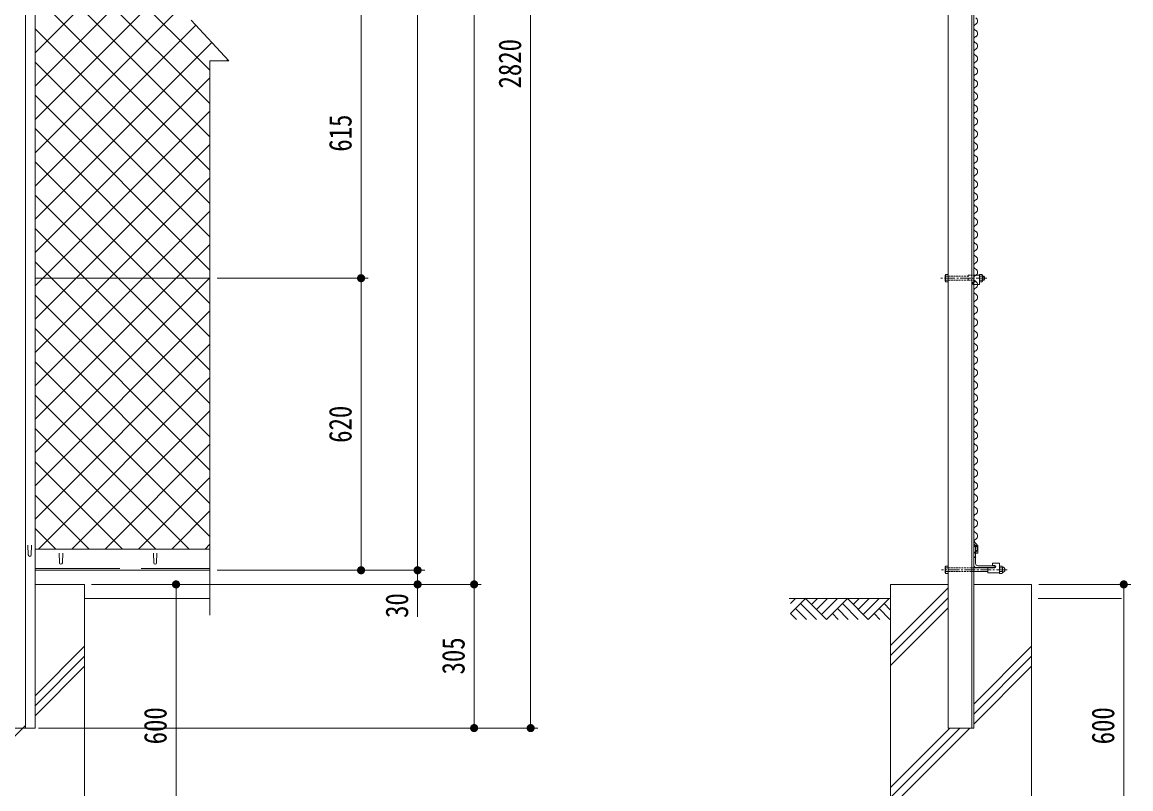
# Model space of a CAD drawing. Units: millimetres, scale not verified. Extents: x -4455 to 4455, y -3150 to 3150.
# Drawn here: x -1298 to 1055, y -1018 to 609 of the extents above; entities that cross this region are included whole.
import ezdxf
from ezdxf.enums import TextEntityAlignment as Align

# ---------------------------------------------------------------- set-up
doc = ezdxf.new("R2010")
doc.units = ezdxf.units.MM
doc.header["$LTSCALE"] = 30
for name, pattern in [('DASHED', [7.5, 6, -1.5]), ('USER2', [1.125, 0.75, -0.125, 0.125, -0.125]), ('USER3', [0.1875, 0.125, -0.0625])]:
    doc.linetypes.add(name, pattern=pattern)
for name, color, linetype, lineweight in [('0-1_D-STR2', 2, 'Continuous', 13), ('0-2_D-STR-DIM', 4, 'Continuous', 13), ('0-3_D-BMK', 2, 'USER2', 13), ('0-4_D-STR1', 1, 'Continuous', 18), ('0-5_D-STR3', 3, 'Continuous', 13), ('0-6_GL', 7, 'Continuous', 9), ('0-9_0', 1, 'Continuous', 18), ('0-A_SUNPOU', 1, 'Continuous', 18), ('0-B_7詳細', 3, 'Continuous', 18), ('0-D_1部材', 7, 'Continuous', 9), ('0-E_4基礎', 4, 'Continuous', 18)]:
    doc.layers.add(name, color=color, linetype=linetype, lineweight=lineweight)
doc.styles.add('ＭＳ ゴシック', font='')
doc.styles.get('ＭＳ ゴシック').set_extended_font_data('MS Gothic')

# ---------------------------------------------------------------- blocks, each defined once
blk = doc.blocks.new('M1')
at = {"layer": '0-A_SUNPOU'}
blk.add_line((-7.5, 0), (-57.86, 0), dxfattribs=at)
for points in [[(0, 0), (-7.5, 0), (-7.44, 0.94)], [(0, 0), (-7.44, -0.94), (-7.5, 0)], [(0, 0), (-7.44, 0.94), (-7.26, 1.87)], [(0, 0), (-7.26, -1.87), (-7.44, -0.94)], [(0, 0), (-7.26, 1.87), (-6.97, 2.76)], [(0, 0), (-6.97, -2.76), (-7.26, -1.87)], [(0, 0), (-6.97, 2.76), (-6.57, 3.61)], [(0, 0), (-6.57, -3.61), (-6.97, -2.76)], [(0, 0), (-6.57, 3.61), (-6.07, 4.41)], [(0, 0), (-6.07, -4.41), (-6.57, -3.61)], [(0, 0), (-6.07, 4.41), (-5.47, 5.13)], [(0, 0), (-5.47, -5.13), (-6.07, -4.41)], [(0, 0), (-5.47, 5.13), (-4.78, 5.78)], [(0, 0), (-4.78, -5.78), (-5.47, -5.13)], [(0, 0), (-4.78, 5.78), (-4.02, 6.33)], [(0, 0), (-4.02, -6.33), (-4.78, -5.78)], [(0, 0), (-4.02, 6.33), (-3.19, 6.79)], [(0, 0), (-3.19, -6.79), (-4.02, -6.33)], [(0, 0), (-3.19, 6.79), (-2.32, 7.13)], [(0, 0), (-2.32, -7.13), (-3.19, -6.79)], [(0, 0), (-2.32, 7.13), (-1.41, 7.37)], [(0, 0), (-1.41, -7.37), (-2.32, -7.13)], [(0, 0), (-1.41, 7.37), (-0.47, 7.49)], [(0, 0), (-0.47, -7.49), (-1.41, -7.37)], [(0, 0), (-0.47, 7.49), (0.47, 7.49)], [(0, 0), (0.47, -7.49), (-0.47, -7.49)], [(0, 0), (0.47, 7.49), (1.41, 7.37)], [(0, 0), (1.41, 7.37), (2.32, 7.13)], [(0, 0), (2.32, 7.13), (3.19, 6.79)], [(0, 0), (3.19, 6.79), (4.02, 6.33)], [(0, 0), (4.02, 6.33), (4.78, 5.78)], [(0, 0), (4.78, 5.78), (5.47, 5.13)], [(0, 0), (5.47, 5.13), (6.07, 4.41)], [(0, 0), (6.07, 4.41), (6.57, 3.61)], [(0, 0), (6.57, 3.61), (6.97, 2.76)], [(0, 0), (6.97, 2.76), (7.26, 1.87)], [(0, 0), (7.26, 1.87), (7.44, 0.94)], [(0, 0), (7.44, 0.94), (7.5, 0)], [(0, 0), (1.41, -7.37), (0.47, -7.49)], [(0, 0), (2.32, -7.13), (1.41, -7.37)], [(0, 0), (3.19, -6.79), (2.32, -7.13)], [(0, 0), (4.02, -6.33), (3.19, -6.79)], [(0, 0), (4.78, -5.78), (4.02, -6.33)], [(0, 0), (5.47, -5.13), (4.78, -5.78)], [(0, 0), (6.07, -4.41), (5.47, -5.13)], [(0, 0), (6.57, -3.61), (6.07, -4.41)], [(0, 0), (6.97, -2.76), (6.57, -3.61)], [(0, 0), (7.26, -1.87), (6.97, -2.76)], [(0, 0), (7.44, -0.94), (7.26, -1.87)], [(0, 0), (7.5, 0), (7.44, -0.94)]]:
    blk.add_solid(points, dxfattribs=at)
blk = doc.blocks.new('GL-マーク')
at = {"layer": '0-9_0'}
for p, q in [((-418.12, -21.21), (-396.91, 0)), ((-418.12, -63.64), (-354.48, 0)), ((-354.48, 0), (-265.86, -88.62)), ((-304.52, 0), (-329.5, -24.98)), ((-262.09, 0), (-308.29, -46.2)), ((-219.67, 0), (-287.08, -67.41)), ((-177.24, 0), (-265.86, -88.62)), ((-177.24, 0), (-88.62, -88.62)), ((-127.28, 0), (-152.26, -24.98)), ((-84.85, 0), (-131.05, -46.19)), ((-42.43, 0), (-109.83, -67.41)), ((0, 0), (-88.62, -88.62)), ((-396.91, -42.43), (-350.71, -88.62)), ((-375.7, -21.21), (-308.29, -88.62)), ((-219.67, -42.43), (-173.47, -88.62)), ((-198.45, -21.21), (-131.05, -88.62)), ((3.77, -88.62), (-42.43, -42.43)), ((4.99, -47.42), (-21.21, -21.21)), ((-418.12, -63.64), (-393.14, -88.62)), ((-240.88, -63.64), (-215.9, -88.62)), ((-38.66, -88.62), (-63.64, -63.64))]:
    blk.add_line(p, q, dxfattribs=at)

msp = doc.modelspace()

# ---------------------------------------------------------------- linework, layer by layer
at = {"layer": '0-1_D-STR2'}
for p, q in [((-1270.58, 544.26), (-1134.09, 680.74)), ((-1270.58, 473.55), (-1063.38, 680.74)), ((-1270.58, 402.84), (-992.67, 680.74)), ((-1270.58, 332.13), (-921.96, 680.74)), ((-899.41, 294.92), (-1270.58, 666.08)), ((-899.41, 365.63), (-1214.53, 680.74)), ((-899.41, 436.34), (-1143.82, 680.74)), ((-1270.58, 261.42), (-929.43, 602.56)), ((-899.41, 224.21), (-1270.58, 595.37)), ((-1270.58, 190.7), (-895.39, 565.9)), ((-899.41, 153.49), (-1270.58, 524.66)), ((-863.42, 527.15), (-861.34, 529.23)), ((-1270.58, 119.99), (-899.41, 491.16)), ((-899.41, 82.78), (-1270.58, 453.95)), ((-1254.12, 65.74), (-899.41, 420.45)), ((-953.08, 65.74), (-1270.58, 383.24)), ((-1183.41, 65.74), (-899.41, 349.74)), ((-1023.79, 65.74), (-1270.58, 312.53)), ((-1112.7, 65.74), (-899.41, 279.03)), ((-1094.5, 65.74), (-1270.58, 241.82)), ((-1041.99, 65.74), (-899.41, 208.32)), ((-1165.21, 65.74), (-1270.58, 171.11)), ((-971.27, 65.74), (-899.41, 137.61)), ((-1235.92, 65.74), (-1270.58, 100.4)), ((-1270.58, 49.28), (-1254.12, 65.74)), ((-1270.58, -21.43), (-1183.41, 65.74)), ((-1270.58, -92.14), (-1112.7, 65.74)), ((-1270.58, -162.85), (-1041.99, 65.74)), ((-1270.58, -233.56), (-971.27, 65.74)), ((-1270.58, -304.27), (-900.56, 65.74)), ((-899.41, -270.77), (-1235.92, 65.74)), ((-899.41, -200.06), (-1165.21, 65.74)), ((-899.41, -129.35), (-1094.5, 65.74)), ((-899.41, -58.64), (-1023.79, 65.74)), ((-899.41, 12.07), (-953.08, 65.74)), ((-900.56, 65.74), (-899.41, 66.89)), ((-899.41, -341.48), (-1270.58, 29.68)), ((-1270.58, -374.98), (-899.41, -3.82)), ((-899.41, -412.19), (-1270.58, -41.03)), ((-1270.58, -445.69), (-899.41, -74.53)), ((-899.41, -482.9), (-1270.58, -111.74)), ((-1263.43, -509.26), (-899.41, -145.24)), ((-943.77, -509.26), (-1270.58, -182.45)), ((-1192.72, -509.26), (-899.41, -215.95)), ((-1014.48, -509.26), (-1270.58, -253.16)), ((-1122.01, -509.26), (-899.41, -286.66)), ((-1085.19, -509.26), (-1270.58, -323.87)), ((-1051.3, -509.26), (-899.41, -357.37)), ((-1155.9, -509.26), (-1270.58, -394.58)), ((-980.59, -509.26), (-899.41, -428.08)), ((-1226.61, -509.26), (-1270.58, -465.29)), ((-909.88, -509.26), (-899.41, -498.79))]:
    msp.add_line(p, q, dxfattribs=at)
at = {"layer": '0-1_D-STR2', "color": 7, "lineweight": 9}
msp.add_line((-1270.58, 65.74), (-899.41, 65.74), dxfattribs=at)
at = {"layer": '0-1_D-STR2'}
msp.add_lwpolyline([(-899.41, 507.05), (-1073.11, 680.74), (-1270.58, 878.21)], dxfattribs=at)
for centre, start, end in [((722.63, 611.78), 298.07249, 61.92751), ((729.74, 598.45), 118.07249, 241.92751), ((722.63, 585.11), 298.07249, 61.92751), ((729.74, 571.78), 118.07249, 241.92751), ((722.63, 558.45), 298.07249, 61.92751), ((729.74, 545.11), 118.07249, 241.92751), ((729.74, 518.45), 118.07249, 241.92751), ((722.63, 531.78), 298.07249, 61.92751), ((729.74, 491.78), 118.07249, 241.92751), ((722.63, 505.11), 298.07249, 61.92751), ((729.74, 465.11), 118.07249, 241.92751), ((722.63, 478.45), 298.07249, 61.92751), ((722.63, 451.78), 298.07249, 61.92751), ((729.74, 438.45), 118.07249, 241.92751), ((722.63, 425.11), 298.07249, 61.92751), ((729.74, 411.78), 118.07249, 241.92751), ((722.63, 398.45), 298.07249, 61.92751), ((729.74, 385.11), 118.07249, 241.92751), ((722.63, 371.78), 298.07249, 61.92751), ((729.74, 358.45), 118.07249, 241.92751), ((729.74, 331.78), 118.07249, 241.92751), ((722.63, 345.11), 298.07249, 61.92751), ((729.74, 305.11), 118.07249, 241.92751), ((722.63, 318.45), 298.07249, 61.92751), ((729.74, 278.45), 118.07249, 241.92751), ((722.63, 291.78), 298.07249, 61.92751), ((722.63, 265.11), 298.07249, 61.92751), ((729.74, 251.78), 118.07249, 241.92751), ((722.63, 238.45), 298.07249, 61.92751), ((729.74, 225.11), 118.07249, 241.92751), ((722.63, 211.78), 298.07249, 61.92751), ((729.74, 198.45), 118.07249, 241.92751), ((722.63, 185.11), 298.07249, 61.92751), ((729.74, 171.78), 118.07249, 241.92751), ((722.63, 158.45), 298.07249, 61.92751), ((729.74, 145.11), 118.07249, 241.92751), ((729.74, 118.45), 118.07249, 241.92751), ((722.63, 131.78), 298.07249, 61.92751), ((729.74, 91.78), 118.07249, 241.92751), ((722.63, 105.11), 298.07249, 61.92751), ((729.74, 65.11), 118.07249, 241.92751), ((722.63, 78.45), 298.07249, 61.92751), ((722.63, 51.78), 298.07249, 61.92751), ((729.74, 38.45), 118.07249, 241.92751), ((722.63, 25.11), 298.07249, 61.92751), ((729.74, 11.78), 118.07249, 241.92751), ((722.63, -1.55), 298.07249, 61.92751), ((729.74, -14.89), 118.07249, 241.92751), ((722.63, -28.22), 298.07249, 61.92751), ((729.74, -41.55), 118.07249, 241.92751), ((729.74, -68.22), 118.07249, 241.92751), ((722.63, -54.89), 298.07249, 61.92751), ((729.74, -94.89), 118.07249, 241.92751), ((722.63, -81.55), 298.07249, 61.92751), ((729.74, -121.55), 118.07249, 241.92751), ((722.63, -108.22), 298.07249, 61.92751), ((722.63, -134.89), 298.07249, 61.92751), ((729.74, -148.22), 118.07249, 241.92751), ((722.63, -161.55), 298.07249, 61.92751), ((729.74, -174.89), 118.07249, 241.92751), ((722.63, -188.22), 298.07249, 61.92751), ((729.74, -201.55), 118.07249, 241.92751), ((722.63, -214.89), 298.07249, 61.92751), ((729.74, -228.22), 118.07249, 241.92751), ((722.63, -241.55), 298.07249, 61.92751), ((729.74, -254.89), 118.07249, 241.92751), ((729.74, -281.55), 118.07249, 241.92751), ((722.63, -268.22), 298.07249, 61.92751), ((729.74, -308.22), 118.07249, 241.92751), ((722.63, -294.89), 298.07249, 61.92751), ((729.74, -334.89), 118.07249, 241.92751), ((722.63, -321.55), 298.07249, 61.92751), ((722.63, -348.22), 298.07249, 61.92751), ((729.74, -361.55), 118.07249, 241.92751), ((722.63, -374.89), 298.07249, 61.92751), ((729.74, -388.22), 118.07249, 241.92751), ((722.63, -401.55), 298.07249, 61.92751), ((729.74, -414.89), 118.07249, 241.92751), ((722.63, -428.22), 298.07249, 61.92751), ((729.74, -441.55), 118.07249, 241.92751), ((729.74, -468.22), 118.07249, 241.92751), ((722.63, -454.89), 298.07249, 61.92751), ((729.74, -494.89), 118.07249, 241.92751), ((722.63, -481.55), 298.07249, 61.92751), ((729.74, -521.55), 118.07249, 241.92751), ((722.63, -508.22), 298.07249, 61.92751)]:
    msp.add_arc(centre, 7.56, start, end, dxfattribs=at)
at = {"layer": '0-2_D-STR-DIM', "color": 1, "lineweight": 18}
for p, q in [((-218.56, 1896.24), (-218.56, -854.76)), ((-458.56, -519.76), (-458.56, 1881.24)), ((-338.56, 1881.24), (-338.56, -549.76)), ((-578.56, 646.24), (-578.56, 100.24)), ((-884.41, 65.74), (-563.56, 65.74)), ((-884.41, 65.74), (-563.56, 65.74)), ((-578.56, 31.24), (-578.56, -519.76)), ((-458.56, -519.76), (-458.56, -485.26)), ((-884.41, -554.26), (-443.56, -554.26)), ((-884.41, -554.26), (-563.56, -554.26)), ((-884.41, -554.26), (-443.56, -554.26)), ((-458.56, -554.26), (-458.56, -584.26)), ((-1150.58, -584.26), (-443.56, -584.26)), ((-1150.58, -584.26), (-323.56, -584.26)), ((-1150.58, -584.26), (-323.56, -584.26)), ((-1150.58, -584.26), (-956.32, -584.26)), ((859.98, -584.26), (1055.48, -584.26)), ((-971.32, -618.76), (-971.32, -1149.76)), ((-458.56, -618.76), (-458.56, -653.26)), ((-338.56, -618.76), (-338.56, -854.76)), ((1040.48, -618.76), (1040.48, -1149.76)), ((-1263.58, -889.26), (-323.56, -889.26)), ((-1263.58, -889.26), (-203.56, -889.26))]:
    msp.add_line(p, q, dxfattribs=at)
at = {"layer": '0-2_D-STR-DIM'}
for p, q in [((-939.41, 613.31), (-859.41, 527.15)), ((-899.41, 527.15), (-899.41, -649.34)), ((-899.41, 527.15), (-859.41, 527.15))]:
    msp.add_line(p, q, dxfattribs=at)
at = {"layer": '0-3_D-BMK'}
for p, q in [((749.6, 65.74), (652.11, 65.74)), ((792.68, -553.1), (653.22, -553.1))]:
    msp.add_line(p, q, dxfattribs=at)
at = {"layer": '0-4_D-STR1'}
for p, q in [((-1290.58, 1930.74), (-1290.58, -889.26)), ((-1270.58, 1930.74), (-1270.58, -889.26)), ((667.98, 1930.74), (667.98, -889.26)), ((717.98, 1930.74), (717.98, -889.26)), ((721.98, 1930.74), (721.98, -889.26)), ((722.03, -492.13), (730.72, -502.61)), ((-1285.83, -501.26), (-1285.08, -521.76)), ((-1278.33, -501.26), (-1279.08, -521.76)), ((-1270.58, -509.26), (-899.41, -509.26)), ((-1219.33, -517.76), (-1218.58, -538.26)), ((-1211.83, -517.76), (-1212.58, -538.26)), ((-1019.33, -517.76), (-1018.58, -538.26)), ((-1011.83, -517.76), (-1012.58, -538.26)), ((721.98, -498.14), (726.72, -503.86)), ((721.98, -503.65), (723.98, -503.65)), ((721.98, -503.65), (721.98, -543.65)), ((725.98, -505.65), (725.98, -539.65)), ((726.72, -517.7), (726.72, -503.86)), ((730.72, -517.7), (726.72, -517.7)), ((730.72, -517.7), (730.72, -502.61)), ((-1270.58, -554.26), (-899.41, -554.26)), ((729.48, -548.65), (759.48, -548.65)), ((730.98, -544.65), (764.98, -544.65)), ((766.98, -548.65), (766.98, -546.65)), ((-1360.58, -889.26), (-1270.58, -889.26)), ((721.98, -889.26), (667.98, -889.26))]:
    msp.add_line(p, q, dxfattribs=at)
at = {"layer": '0-4_D-STR1', "linetype": 'DASHED'}
msp.add_line((-1270.58, -550.26), (-899.41, -550.26), dxfattribs=at)
at = {"layer": '0-4_D-STR1'}
for centre, radius, start, end in [((723.98, -505.65), 2, 0, 90), ((-1282.08, -521.76), 3, 180, 0), ((-1215.58, -538.26), 3, 180, 0), ((-1015.58, -538.26), 3, 180, 0), ((730.98, -539.65), 5, 180, 270), ((726.98, -543.65), 5, 180, 270), ((764.98, -546.65), 2, 0, 90)]:
    msp.add_arc(centre, radius, start, end, dxfattribs=at)
at = {"layer": '0-5_D-STR3'}
for p, q in [((661.58, 71.66), (662.69, 73.58)), ((661.58, 59.82), (661.58, 71.66)), ((662.69, 73.58), (667.98, 73.58)), ((667.98, 57.9), (667.98, 73.58)), ((721.98, 72.06), (734.05, 72.06)), ((734.05, 57.9), (734.05, 73.58)), ((734.05, 72.06), (734.05, 52.06)), ((740.45, 59.82), (740.45, 71.66)), ((661.58, 59.82), (662.69, 57.9)), ((662.27, 69.74), (667.98, 69.74)), ((662.27, 61.74), (667.98, 61.74)), ((662.69, 57.9), (667.98, 57.9)), ((719.85, 57.06), (723.8, 57.06)), ((719.85, 52.06), (734.05, 52.06)), ((721.98, 61.56), (723.8, 61.56)), ((739.76, 69.74), (734.05, 69.74)), ((739.76, 61.74), (734.05, 61.74)), ((739.34, 57.9), (734.05, 57.9)), ((740.45, 59.82), (739.34, 57.9)), ((740.45, 69.74), (744, 69.74)), ((740.45, 61.74), (744, 61.74)), ((744, 61.74), (744, 69.74)), ((761.79, -539.42), (776.79, -539.42)), ((761.79, -544.42), (761.79, -539.42)), ((776.79, -559.42), (776.79, -539.42)), ((661.58, -559.02), (661.58, -547.18)), ((661.58, -559.02), (662.69, -560.94)), ((662.27, -549.1), (667.98, -549.1)), ((662.27, -557.1), (667.98, -557.1)), ((662.69, -560.94), (667.98, -560.94)), ((667.98, -560.94), (667.98, -545.26)), ((717.08, -549.1), (751.79, -549.1)), ((721.98, -557.1), (751.84, -557.1)), ((751.79, -559.42), (751.79, -548.92)), ((751.79, -548.92), (766.54, -548.92)), ((751.79, -559.42), (776.79, -559.42)), ((761.79, -544.42), (766.54, -544.42)), ((782.08, -545.26), (776.79, -545.26)), ((776.79, -545.26), (776.79, -560.94)), ((782.51, -549.1), (776.79, -549.1)), ((782.51, -557.1), (776.79, -557.1)), ((783.19, -547.18), (782.08, -545.26)), ((783.19, -547.18), (783.19, -559.02))]:
    msp.add_line(p, q, dxfattribs=at)
at = {"layer": '0-5_D-STR3', "color": 1, "linetype": 'USER3'}
for p, q in [((709.85, 72.06), (709.85, 61.56)), ((709.85, 72.06), (721.98, 72.06)), ((667.98, 69.74), (709.85, 69.74)), ((667.98, 61.74), (709.85, 61.74)), ((709.85, 61.56), (721.98, 61.56)), ((719.85, 57.06), (719.85, 52.06)), ((667.98, -549.1), (721.98, -549.1)), ((667.98, -557.1), (721.98, -557.1))]:
    msp.add_line(p, q, dxfattribs=at)
at = {"layer": '0-5_D-STR3', "color": 1}
for p, q in [((740.45, 68.94), (744.41, 68.94)), ((740.45, 62.54), (744.41, 62.54))]:
    msp.add_line(p, q, dxfattribs=at)
at = {"layer": '0-5_D-STR3'}
for points in [[(740.45, 71.66), (739.34, 73.58), (734.05, 73.58)], [(661.58, -547.18), (662.69, -545.26), (667.98, -545.26)], [(783.19, -559.02), (782.08, -560.94), (776.79, -560.94)]]:
    msp.add_lwpolyline(points, dxfattribs=at)
for centre, radius, start, end in [((664.61, 71.66), 3.03, 180, 219.3382), ((737.42, 71.66), 3.03, 320.6618, 0), ((673.58, 65.74), 12, 160.52878, 199.47122), ((664.61, 59.82), 3.03, 140.6618, 180), ((723.8, 59.31), 2.25, 270, 90), ((728.45, 65.74), 12, 340.52878, 19.47122), ((737.42, 59.82), 3.03, 0, 39.3382), ((737.08, 65.74), 8, 330, 30), ((664.61, -547.18), 3.03, 180, 219.3382), ((673.58, -553.1), 12, 160.52878, 199.47122), ((664.61, -559.02), 3.03, 140.6618, 180), ((766.54, -546.67), 2.25, 270, 90), ((780.16, -547.18), 3.03, 320.6618, 0), ((771.19, -553.1), 12, 340.52878, 19.47122), ((780.16, -559.02), 3.03, 0, 39.3382), ((782.4, -553.1), 5.97, 277.58062, 82.41938)]:
    msp.add_arc(centre, radius, start, end, dxfattribs=at)
at = {"layer": '0-6_GL'}
for p, q in [((-1165.58, -614.26), (-899.41, -614.26)), ((330.26, -614.26), (544.98, -614.26)), ((1035.35, -614.26), (858.43, -614.26))]:
    msp.add_line(p, q, dxfattribs=at)
at = {"layer": '0-B_7詳細', "color": 7, "lineweight": 9}
msp.add_line((721.98, 57.06), (721.98, 52.06), dxfattribs=at)
at = {"layer": '0-D_1部材'}
msp.add_line((726.98, -548.65), (766.98, -548.65), dxfattribs=at)
at = {"layer": '0-E_4基礎', "color": 7, "lineweight": 9}
for p, q in [((-1270.58, -584.26), (-1165.58, -584.26)), ((-1165.58, -1184.26), (-1165.58, -584.26)), ((544.98, -1184.26), (544.98, -584.26)), ((544.98, -584.26), (667.98, -584.26)), ((721.98, -584.26), (844.98, -584.26)), ((844.98, -1184.26), (844.98, -584.26))]:
    msp.add_line(p, q, dxfattribs=at)
at = {"layer": '0-E_4基礎'}
for p, q in [((544.98, -714.26), (667.98, -591.26)), ((544.98, -735.47), (667.98, -612.47)), ((544.98, -756.68), (667.98, -633.68)), ((-1270.58, -820.49), (-1165.58, -715.49)), ((721.98, -838.49), (844.98, -715.49)), ((-1270.58, -841.7), (-1165.58, -736.7)), ((721.98, -859.7), (844.98, -736.7)), ((-1270.58, -862.92), (-1165.58, -757.92)), ((721.98, -880.92), (844.98, -757.92)), ((-1465.58, -1057.92), (-1291.92, -884.26)), ((544.98, -1057.92), (713.64, -889.26)), ((544.98, -1036.7), (692.43, -889.26)), ((544.98, -1015.49), (671.21, -889.26))]:
    msp.add_line(p, q, dxfattribs=at)

# ---------------------------------------------------------------- block references
at = {"layer": '0-2_D-STR-DIM', "xscale": 1.15, "yscale": 1.15}
for p, rotation in [((-578.56, 65.74), 270), ((-578.56, 65.74), 90), ((-578.56, -554.26), 270), ((-458.56, -554.26), 270), ((-458.56, -554.26), 270), ((-338.56, -584.26), 270), ((-971.32, -584.26), 90), ((-458.56, -584.26), 90), ((-338.56, -584.26), 90), ((1040.48, -584.26), 90), ((-338.56, -889.26), 270), ((-218.56, -889.26), 270)]:
    msp.add_blockref('M1', p, dxfattribs=dict(at, rotation=rotation))
at = {"layer": '0-6_GL', "xscale": 0.5, "yscale": 0.5}
msp.add_blockref('GL-マーク', (542.33, -614.41), dxfattribs=at)

# ---------------------------------------------------------------- texts
at = {"layer": '0-2_D-STR-DIM', "color": 3, "style": 'ＭＳ ゴシック', "width": 0.8}
for s, p in [('2820', (-224.31, 468.54)), ('615', (-584.31, 334.36)), ('620', (-584.31, -283.66)), ('30', (-464.19, -655.33)), ('305', (-344.31, -775.34)), ('600', (-977.07, -923.66)), ('600', (1034.73, -923.66))]:
    msp.add_text(s, height=48.17, rotation=90, dxfattribs=at).set_placement(p, align=Align.BOTTOM_LEFT)

doc.saveas('drawing.dxf')
